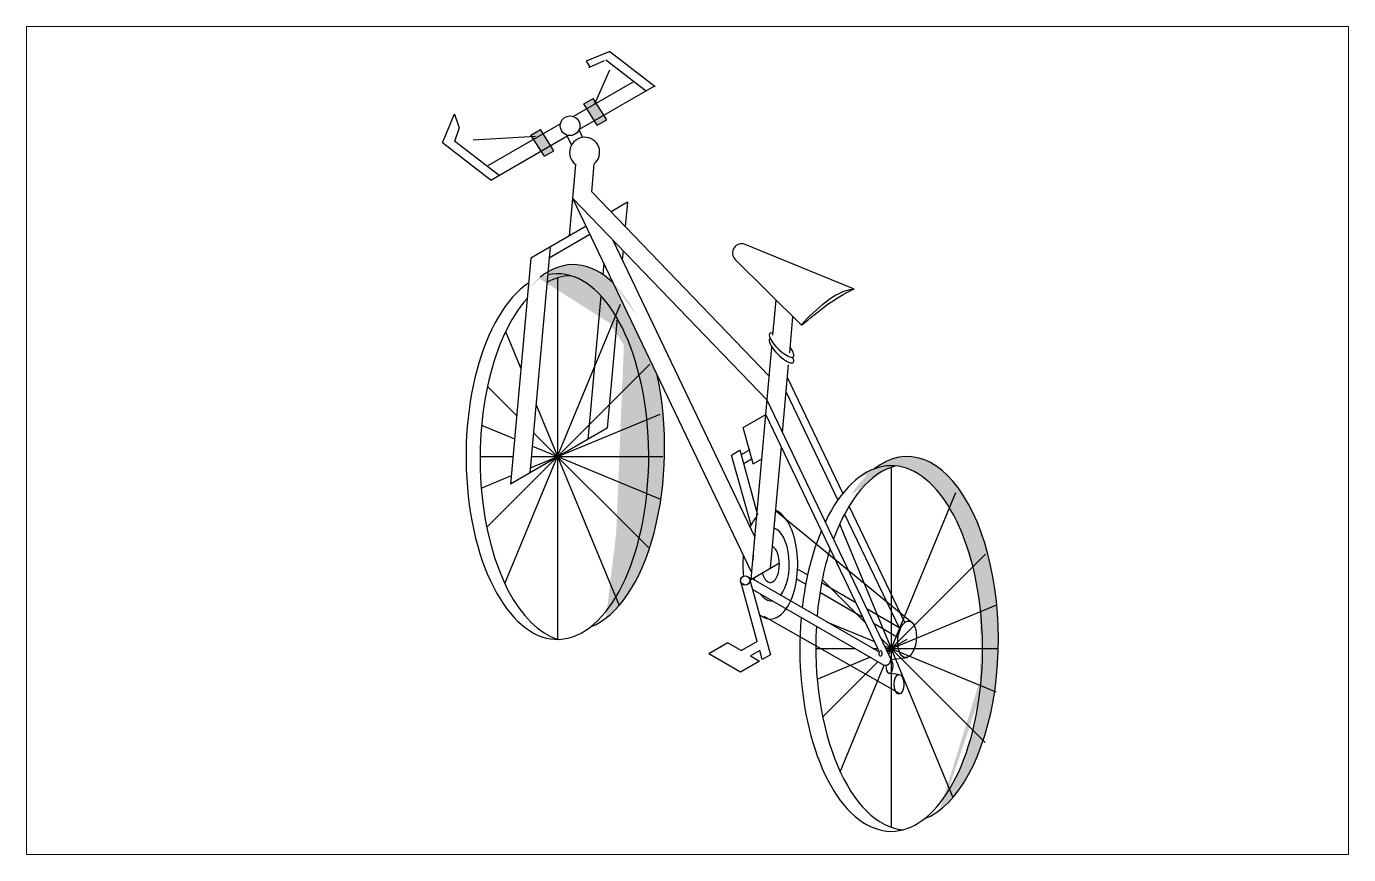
# Paper-space layout 'Layout1' of a CAD drawing. Extents: x 0.6 to 15.4, y 0.4 to 9.6.
# The model-space entities are those that its viewports show. They can reach past a viewport. Long polylines and large blocks are cut down to what shows.
import ezdxf

# ---------------------------------------------------------------- set-up
doc = ezdxf.new("R2010")
doc.units = 0
doc.header["$MEASUREMENT"] = 0
doc.layers.get('0').update_dxf_attribs({"linetype": 'CONTINUOUS'})

msp = doc.modelspace()

# ---------------------------------------------------------------- hatches: boundary and pattern name
h = msp.add_hatch(color=256)
h.paths.add_polyline_path([(7.0797, 7.3389), (7.0276, 7.3089), (7.0425, 7.2856), (7.0945, 7.3156)])
h.paths.add_polyline_path([(7.0945, 7.3156), (7.0425, 7.2856), (7.0842, 7.22), (7.1363, 7.2501)])
h.paths.add_polyline_path([(7.1363, 7.2501), (7.0842, 7.22), (7.1016, 7.1927), (7.1537, 7.2227)])
h.paths.add_polyline_path([(7.3696, 7.509), (7.3175, 7.479), (7.3337, 7.4537), (7.3857, 7.4837)])
h.paths.add_polyline_path([(7.3857, 7.4837), (7.3337, 7.4537), (7.3754, 7.3881), (7.4274, 7.4182)])
h.paths.add_polyline_path([(7.4274, 7.4182), (7.3754, 7.3881), (7.3915, 7.3628), (7.4436, 7.3928)])
h = msp.add_hatch(color=256)
edge = h.paths.add_edge_path()
edge.add_ellipse((7.26, 5.6), major_axis=(0, 1), ratio=0.5, start_angle=334.12476, end_angle=341.22606)
edge.add_ellipse((7.26, 5.6), major_axis=(0, 1), ratio=0.5, start_angle=341.22606, end_angle=376.14636)
edge.add_line((7.121, 6.5606), (7.1195, 6.5443))
edge.add_ellipse((7.173, 5.55), major_axis=(0, 1), ratio=0.5, start_angle=351.69063, end_angle=366.1423, ccw=False)
edge.add_ellipse((7.173, 5.55), major_axis=(0, 1), ratio=0.5, start_angle=331.6405, end_angle=351.69063, ccw=False)
edge.add_ellipse((7.173, 5.55), major_axis=(0, 1), ratio=0.5, start_angle=319.17108, end_angle=331.6405, ccw=False)
edge.add_ellipse((7.173, 5.55), major_axis=(0, 1), ratio=0.5, start_angle=201.2259, end_angle=319.17108, ccw=False)
edge.add_ellipse((7.26, 5.6), major_axis=(0, 1), ratio=0.5, start_angle=190.83878, end_angle=293.34789)
edge.add_line((7.7191, 5.9963), (7.4782, 6.4997))
h = msp.add_hatch(color=256)
edge = h.paths.add_edge_path()
edge.add_ellipse((9.087, 4.55), major_axis=(0, 1), ratio=0.5, start_angle=370.02047, end_angle=381.2259)
edge.add_ellipse((9, 4.5), major_axis=(0, 1), ratio=0.5, start_angle=0, end_angle=10.83878, ccw=False)
edge.add_line((9, 5.5), (9, 5.5347))
h = msp.add_hatch(color=256)
edge = h.paths.add_edge_path()
edge.add_ellipse((9.087, 4.55), major_axis=(0, 1), ratio=0.5, start_angle=286.11475, end_angle=370.02047)
edge.add_line((9, 5.5347), (9, 5.5))
edge.add_ellipse((9, 4.5), major_axis=(0, 1), ratio=0.5, start_angle=286.10211, end_angle=360, ccw=False)
edge.add_line((9.4804, 4.7774), (9.5674, 4.8276))
edge = h.paths.add_edge_path()
edge.add_ellipse((9.087, 4.55), major_axis=(0, 1), ratio=0.5, start_angle=248.37189, end_angle=286.11475)
edge.add_line((9.5674, 4.8276), (9.4804, 4.7774))
edge.add_ellipse((9, 4.5), major_axis=(0, 1), ratio=0.5, start_angle=253.89789, end_angle=286.10211, ccw=False)
edge.add_line((9.4804, 4.2226), (9.5518, 4.1814))
edge = h.paths.add_edge_path()
edge.add_ellipse((9.087, 4.55), major_axis=(0, 1), ratio=0.5, start_angle=190.83878, end_angle=248.37189)
edge.add_line((9.5518, 4.1814), (9.4804, 4.2226))
edge.add_ellipse((9, 4.5), major_axis=(0, 1), ratio=0.5, start_angle=201.2259, end_angle=253.89789, ccw=False)

# ---------------------------------------------------------------- linework, layer by layer
for p, q in [((7.4608, 7.765), (7.3298, 7.7125)), ((7.7073, 7.5731), (7.46, 7.7638)), ((7.3304, 7.7127), (7.351, 7.6827)), ((7.3442, 7.679), (7.4317, 7.7164)), ((7.6592, 7.5493), (7.4387, 7.7194)), ((7.2594, 7.4108), (7.5907, 7.6021)), ((7.3775, 7.4805), (7.4603, 7.666)), ((7.2933, 7.3407), (7.7023, 7.5769)), ((7.3175, 7.479), (7.3696, 7.509)), ((7.3915, 7.3628), (7.3175, 7.479)), ((7.4436, 7.3928), (7.3696, 7.509)), ((6.5438, 7.2655), (6.6091, 7.4244)), ((6.6103, 7.4237), (6.6353, 7.3491)), ((7.3915, 7.3628), (7.4436, 7.3928)), ((6.6353, 7.3491), (6.6103, 7.2744)), ((7.1901, 7.3708), (6.7882, 7.1387)), ((7.0276, 7.3089), (7.0797, 7.3389)), ((7.1016, 7.1927), (7.0276, 7.3089)), ((7.1537, 7.2227), (7.0797, 7.3389)), ((7.2236, 7.3092), (7.2498, 7.2544)), ((7.2914, 7.3362), (7.3106, 7.296)), ((6.8103, 7.0599), (6.5438, 7.2655)), ((6.8546, 7.0874), (6.6107, 7.2756)), ((7.0532, 7.3018), (6.7116, 7.2812)), ((7.2338, 7.3064), (6.8088, 7.061)), ((7.1016, 7.1927), (7.1537, 7.2227)), ((7.2389, 6.7575), (7.2737, 7.1474)), ((7.3608, 6.9984), (7.3744, 7.1506)), ((8.321, 5.8587), (7.2571, 6.9618)), ((8.2368, 4.9141), (7.2589, 6.9582)), ((8.3328, 5.9906), (7.3608, 6.9984)), ((7.5564, 6.9408), (7.4665, 6.8888)), ((7.5564, 6.9408), (7.5446, 6.8078)), ((7.3298, 6.8099), (7.0272, 6.6352)), ((7.3514, 6.7647), (7.1276, 6.6355)), ((7.4771, 6.7337), (8.2542, 5.1095)), ((7.1331, 6.6964), (7.0228, 5.4602)), ((7.5328, 6.676), (7.5284, 6.6265)), ((8.7937, 6.4672), (8.2005, 6.7103)), ((7.0272, 6.6352), (6.917, 5.3991)), ((7.4264, 6.6081), (7.4209, 6.5468)), ((8.5066, 6.2698), (8.1462, 6.6286)), ((7.173, 6.5277), (7.173, 4.5514)), ((6.8852, 4.8552), (7.5182, 6.3833)), ((7.4105, 6.43), (7.3404, 5.6435)), ((8.3527, 6.2136), (8.3698, 6.406)), ((7.4999, 6.3067), (7.4462, 5.7046)), ((8.4446, 6.1183), (8.462, 6.3141)), ((6.8898, 6.2336), (6.9734, 6.0318)), ((8.2337, 4.879), (8.3468, 6.1476)), ((6.7865, 5.1635), (7.6782, 6.0552)), ((8.4056, 5.6818), (8.4387, 6.0524)), ((8.7357, 5.3489), (8.4325, 5.9828)), ((6.7901, 5.9329), (6.9503, 5.7727)), ((8.7087, 5.3128), (8.4255, 5.9047)), ((7.056, 5.8324), (7.5107, 4.7348)), ((8.9945, 4.4509), (8.321, 5.8587)), ((6.7582, 5.7218), (6.9391, 5.6469)), ((7.0254, 5.4889), (7.7348, 5.7827)), ((8.1901, 5.7088), (8.314, 5.7804)), ((8.9299, 4.4933), (8.314, 5.7806)), ((7.4462, 5.7046), (6.917, 5.3991)), ((7.0425, 5.6805), (7.6764, 5.0466)), ((8.2448, 5.5109), (8.1901, 5.7088)), ((7.0359, 5.6068), (7.7372, 5.3163)), ((8.1272, 5.5595), (8.1709, 5.5842)), ((8.2708, 5.2293), (8.1725, 5.5847)), ((8.2255, 5.587), (8.1793, 5.5603)), ((8.3395, 4.9401), (8.3987, 5.6037)), ((6.7498, 5.55), (6.9304, 5.55)), ((7.0308, 5.55), (7.7498, 5.55)), ((8.2328, 5.1746), (8.1267, 5.5582)), ((8.2393, 5.5372), (8.1946, 5.5113)), ((8.2448, 5.5109), (8.2925, 5.5384)), ((6.7564, 5.3774), (6.9211, 5.4457)), ((9, 5.4914), (9, 3.5219)), ((8.9866, 4.4676), (9.3533, 5.3529)), ((8.3676, 5.2556), (9.1145, 4.6426)), ((9.0482, 4.6031), (8.7452, 5.2365)), ((9.074, 4.642), (8.7693, 5.2788)), ((8.7178, 5.1812), (9.3377, 3.6848)), ((8.9804, 4.4804), (9.5169, 5.0169)), ((8.2255, 4.8743), (8.3882, 4.9682)), ((8.5424, 4.9029), (8.4877, 4.9344)), ((8.1737, 4.8715), (8.1773, 4.8724)), ((8.2669, 4.5386), (8.1747, 4.8717)), ((8.1987, 4.8472), (8.1886, 4.853)), ((8.2218, 4.889), (8.3391, 4.4649)), ((8.9229, 4.4868), (8.2341, 4.8844)), ((8.5318, 4.8512), (8.4826, 4.8796)), ((8.8071, 4.75), (8.619, 4.8586)), ((8.6226, 4.8774), (8.8595, 4.6405)), ((8.9525, 4.412), (8.24, 4.8233)), ((8.8453, 4.6703), (8.6099, 4.8061)), ((9.0508, 4.6093), (8.8684, 4.7146)), ((8.9758, 4.49), (9.5734, 4.7375)), ((9.0461, 4.2537), (8.3041, 4.675)), ((8.6461, 4.6466), (8.9086, 4.5379)), ((9.0375, 4.5593), (8.9065, 4.6349)), ((8.1064, 4.5308), (8.0026, 4.4709)), ((8.1064, 4.5308), (8.1799, 4.4884)), ((8.2669, 4.5386), (8.1799, 4.4884)), ((8.2806, 4.4888), (8.2299, 4.4595)), ((8.2944, 4.439), (8.2806, 4.4888)), ((8.587, 4.5), (8.8, 4.5)), ((8.9, 4.5), (8.9267, 4.5)), ((8.9445, 4.5555), (9.5139, 3.9861)), ((8.9639, 4.515), (9.5719, 4.2631)), ((8.971, 4.5), (9.5869, 4.5)), ((9.0851, 4.5491), (8.9773, 4.4869)), ((8.176, 4.3707), (8.0026, 4.4709)), ((8.2799, 4.4307), (8.176, 4.3707)), ((8.2299, 4.4595), (8.2799, 4.4307)), ((8.3391, 4.4649), (8.2944, 4.439)), ((8.5946, 4.3321), (8.8835, 4.4518)), ((8.6248, 4.1248), (8.9268, 4.4268)), ((8.9953, 4.4394), (9.0894, 4.4514)), ((8.7207, 3.8258), (8.9621, 4.4084)), ((9.045, 4.3564), (8.9886, 4.3645)), ((8.9886, 4.3645), (8.9919, 4.364))]:
    msp.add_line(p, q)
for centre, radius in [((7.2428, 7.3595), 0.0539), ((8.2006, 4.8721), 0.025)]:
    msp.add_circle(centre, radius)
for centre, radius, start, end in [((7.3219, 7.2143), 0.0825, 309.4404, 234.21182), ((8.1815, 6.664), 0.05, 67.72274, 225.1218), ((8.9254, 4.4911), 0.005, 240, 25.56726), ((8.9521, 4.4237), 0.01, 240, 253.07407), ((8.9675, 4.4379), 0.03, 240, 25.56726)]:
    msp.add_arc(centre, radius, start, end)
for centre, major_axis, ratio, start_param, end_param in [((7.173, 5.55), (0, 1), 0.5, 0.321406, 6.390389), ((7.26, 5.6), (0, 1), 0.5, 5.831577, 6.653647), ((7.2498, 5.5395), (0, 1), 0.5, 0.009043, 0.271234), ((7.2498, 5.5395), (0, 1), 0.5, 0.505823, 2.996567), ((8.3992, 6.1607), (0.0645, -0.0642), 0.30298, 2.605743, 7.35585), ((8.3992, 6.1293), (0.0645, -0.0642), 0.30298, 2.998803, 7.011997), ((7.26, 5.6), (0, 1), 0.5, 3.330765, 5.119887), ((9, 4.5), (0, 1), 0.5, 1.40093, 7.088378), ((9.087, 4.55), (0, 1), 0.5, 3.330765, 6.653647), ((9.087, 4.5066), (0, 1), 0.5, 0.125213, 0.936282), ((8.3383, 4.9613), (0, 0.3), 0.5, 0.516396, 0.827251), ((8.3383, 4.9613), (0, 0.3), 0.5, 2.7256, 6.08654), ((8.3423, 4.9613), (0, 0.2), 0.5, 3.697825, 6.115842), ((9, 4.5), (0, 1), 0.5, 0.869457, 1.34526), ((8.3383, 4.9613), (0, 0.3), 0.5, 1.404144, 1.791799), ((8.3423, 4.9613), (0, 0.2), 0.5, 1.323842, 1.464773), ((8.3383, 4.9613), (0, 0.1), 0.5, 2.06389, 6.046194), ((9.087, 4.5066), (0, 1), 0.5, 1.00175, 1.400057), ((8.3423, 4.9613), (0, 0.2), 0.5, 1.946113, 2.02329), ((8.3423, 4.9613), (0, 0.2), 0.5, 2.533044, 3.188071), ((9.087, 4.5066), (0, 1), 0.5, 1.456069, 3.092542), ((8.9908, 4.4028), (0, -0.0389), 0.5, 4.572632, 9.075607)]:
    msp.add_ellipse(centre, major_axis=major_axis, ratio=ratio, start_param=start_param, end_param=end_param)
for centre, major_axis in [((9.087, 4.55), (0.01, 0.1)), ((8.9418, 4.4728), (0, -0.0155)), ((9.0429, 4.304), (0, -0.0535))]:
    msp.add_ellipse(centre, major_axis=major_axis, ratio=0.5)
msp.add_open_spline([(8.508, 6.271), (8.5952, 6.3608), (8.6824, 6.4506), (8.7939, 6.4672)], degree=3)
msp.add_open_spline([(8.5098, 6.2685), (8.5998, 6.3438), (8.6901, 6.4193), (8.7965, 6.4657), (8.797, 6.4659)], degree=3, knots=[0, 0, 0, 0, 0.3469057, 0.3484654, 0.3484654, 0.3484654, 0.3484654])

psp = doc.layouts.get("Layout1")

# ---------------------------------------------------------------- viewports
at = {"layer": '0', "view_target_point": (-108, 0)}
psp.add_viewport(center=(8, 5), size=(14.76, 9.24), view_center_point=(115.8851, 5.6379), view_height=4.530028, dxfattribs=at)

doc.saveas('drawing.dxf')
